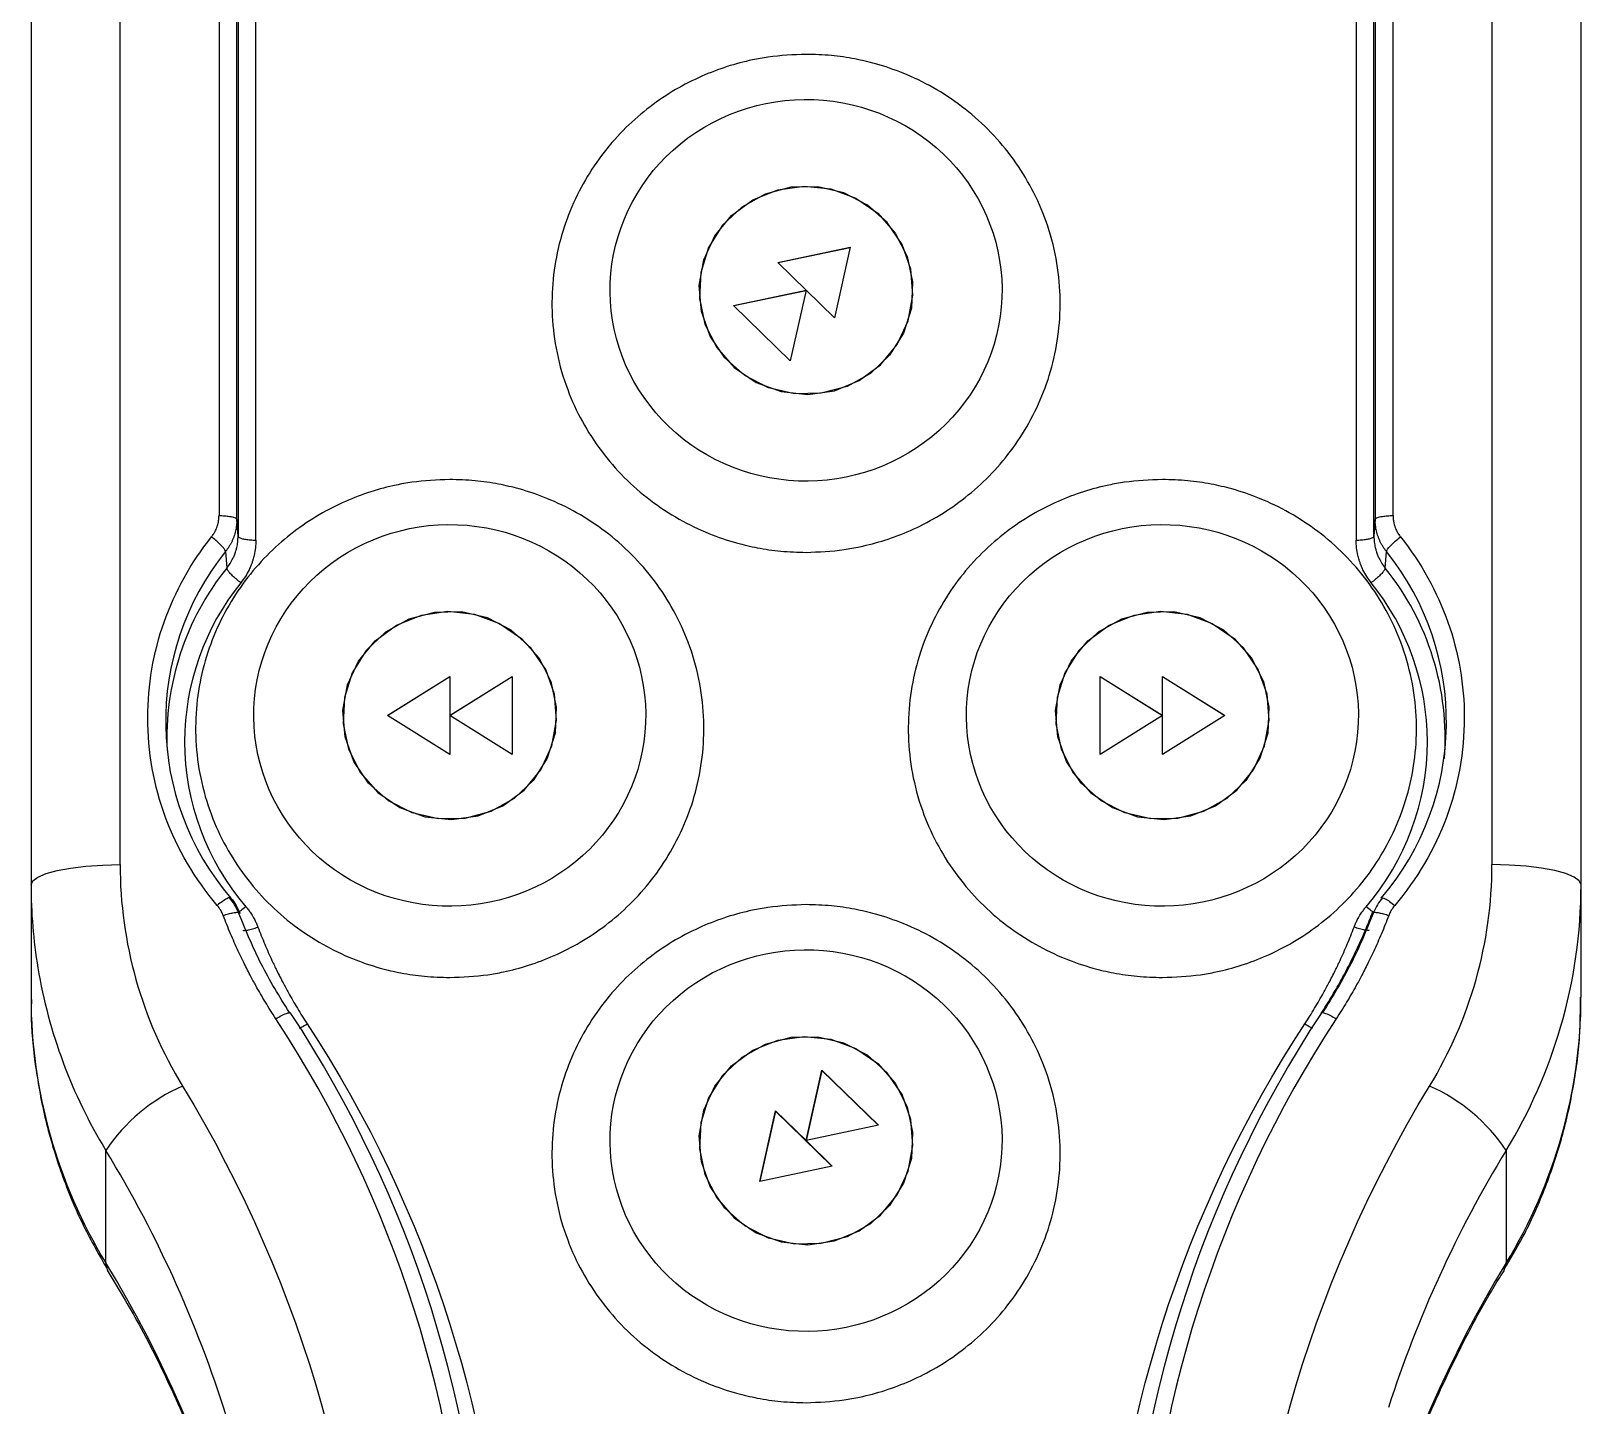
# Model space of a CAD drawing. Header units: centimetres. Extents: x 470464 to 524273, y 49611 to 59074.
# Drawn here: x 508673.97 to 508682.67, y 50211.92 to 50219.64 of the extents above; entities that cross this region are included whole.
import ezdxf

# ---------------------------------------------------------------- set-up
doc = ezdxf.new("R2010")
doc.units = ezdxf.units.CM
doc.header["$MEASUREMENT"] = 0
doc.layers.add('vinç', color=7, linetype='Continuous')

# ---------------------------------------------------------------- blocks, each defined once
blk = doc.blocks.new('dytjtyjtydhrshtjy')
at = {"color": 2, "linetype": 'Continuous', "lineweight": 25}
for p, q in [((427580.1363, 68415.2471), (427580.1363, 68406.8528)), ((427586.5118, 68406.8528), (427586.5118, 68415.247)), ((427580.2363, 68406.8307), (427580.2363, 68415.0866)), ((427586.4118, 68415.0866), (427586.4118, 68406.8307)), ((427580.0293, 68412.6738), (427580.0293, 68406.9681)), ((427580.1293, 68406.946), (427580.1293, 68412.6517)), ((427586.5188, 68412.6517), (427586.5188, 68406.946)), ((427586.6188, 68406.9681), (427586.6188, 68412.6738)), ((427579.4741, 68405.0082), (427579.4741, 68412.2156)), ((427587.1741, 68412.2156), (427587.1741, 68405.0082)), ((427578.9741, 68412.1032), (427578.9741, 68404.8957)), ((427587.6741, 68404.8957), (427587.6741, 68412.1032)), ((427587.6741, 68404.2636), (427587.6741, 68411.4711)), ((427583.1653, 68408.3883), (427583.5719, 68408.4744)), ((427583.5713, 68408.472), (427583.1672, 68408.3864)), ((427583.5719, 68408.4744), (427583.4835, 68408.0782)), ((427583.3244, 68408.2332), (427583.1653, 68408.3883)), ((427582.9178, 68408.1471), (427583.3244, 68408.2332)), ((427583.3244, 68408.231), (427582.9197, 68408.1453)), ((427583.3244, 68408.2332), (427583.236, 68407.8371)), ((427583.4835, 68408.0782), (427583.3244, 68408.2332)), ((427583.236, 68407.8371), (427582.9178, 68408.1471)), ((427580.1363, 68406.8528), (427580.1293, 68406.946)), ((427586.5188, 68406.946), (427586.5118, 68406.8528)), ((427580.0659, 68406.7664), (427580.0727, 68406.6729)), ((427586.5754, 68406.6729), (427586.5822, 68406.7664)), ((427580.9744, 68405.846), (427581.3244, 68406.0653)), ((427581.3244, 68406.063), (427580.9762, 68405.8449)), ((427581.3244, 68405.846), (427581.6744, 68406.0653)), ((427581.3244, 68406.0653), (427581.3244, 68405.846)), ((427581.6744, 68406.063), (427581.3262, 68405.8449)), ((427581.6744, 68406.0653), (427581.6744, 68405.6268)), ((427584.9744, 68406.0653), (427585.3244, 68405.846)), ((427584.9744, 68405.6268), (427584.9744, 68406.0653)), ((427585.3226, 68405.8449), (427584.9744, 68406.063)), ((427585.3244, 68406.0653), (427585.6744, 68405.846)), ((427585.3244, 68405.846), (427585.3244, 68406.0653)), ((427585.6726, 68405.8449), (427585.3244, 68406.063)), ((427581.3244, 68405.6268), (427580.9744, 68405.846)), ((427581.3244, 68405.846), (427581.3244, 68405.6268)), ((427581.6744, 68405.6268), (427581.3244, 68405.846)), ((427585.3244, 68405.846), (427584.9744, 68405.6268)), ((427585.3244, 68405.6268), (427585.3244, 68405.846)), ((427585.6744, 68405.846), (427585.3244, 68405.6268)), ((427578.9741, 68404.8957), (427578.9741, 68404.2636)), ((427587.6741, 68404.2636), (427587.6741, 68404.8957)), ((427583.3244, 68403.4588), (427583.4128, 68403.855)), ((427583.4128, 68403.8527), (427583.3249, 68403.4589)), ((427583.4128, 68403.855), (427583.731, 68403.5449)), ((427583.4128, 68403.855), (427583.4128, 68403.8527)), ((427583.7291, 68403.5445), (427583.4128, 68403.8527)), ((427583.0642, 68403.23), (427583.1526, 68403.6262)), ((427583.1526, 68403.6239), (427583.0648, 68403.2301)), ((427583.1526, 68403.6262), (427583.3244, 68403.4588)), ((427583.1526, 68403.6239), (427583.1526, 68403.6262)), ((427583.4689, 68403.3157), (427583.1526, 68403.6239)), ((427583.731, 68403.5449), (427583.3244, 68403.4588)), ((427579.3941, 68402.7719), (427579.3941, 68403.4041)), ((427583.3244, 68403.4588), (427583.4708, 68403.3161)), ((427587.2541, 68403.4041), (427587.2541, 68402.7719)), ((427583.4708, 68403.3161), (427583.0642, 68403.23)), ((427579.4041, 68402.733), (427579.3941, 68402.7719)), ((427587.244, 68402.733), (427587.2541, 68402.7719))]:
    blk.add_line(p, q, dxfattribs=at)
at = {"color": 2, "linetype": 'Continuous', "lineweight": 25, "flags": 128}
for points in [[(427583.3142, 68408.8178), (427583.4637, 68408.8019), (427583.6045, 68408.7503), (427583.7276, 68408.6661), (427583.8254, 68408.5548), (427583.8918, 68408.4233), (427583.9225, 68408.2799), (427583.9156, 68408.1335), (427583.8716, 68407.9933), (427583.7931, 68407.8683), (427583.6853, 68407.7662), (427583.5547, 68407.6934), (427583.4097, 68407.6546), (427583.2593, 68407.6521), (427583.113, 68407.6861), (427582.98, 68407.7545), (427582.8687, 68407.853), (427582.7859, 68407.9754), (427582.737, 68408.1139), (427582.725, 68408.26), (427582.7507, 68408.4044), (427582.8124, 68408.538), (427582.9063, 68408.6525), (427583.0264, 68408.7407), (427583.1653, 68408.7969), (427583.3142, 68408.8178)], [(427583.3346, 68407.6487), (427583.4835, 68407.6695), (427583.6223, 68407.7258), (427583.7425, 68407.8139), (427583.8364, 68407.9284), (427583.8981, 68408.0621), (427583.9238, 68408.2065), (427583.9118, 68408.3525), (427583.8629, 68408.4911), (427583.7801, 68408.6135), (427583.6688, 68408.712), (427583.5357, 68408.7804), (427583.3895, 68408.8144), (427583.2391, 68408.8119), (427583.0941, 68408.7731), (427582.9635, 68408.7003), (427582.8556, 68408.5982), (427582.7772, 68408.4731), (427582.7332, 68408.333), (427582.7263, 68408.1866), (427582.757, 68408.0431), (427582.8233, 68407.9116), (427582.9212, 68407.8003), (427583.0443, 68407.7162), (427583.1851, 68407.6646), (427583.3346, 68407.6487)], [(427581.3142, 68406.4306), (427581.4637, 68406.4147), (427581.6045, 68406.3631), (427581.7276, 68406.2789), (427581.8254, 68406.1676), (427581.8918, 68406.0361), (427581.9225, 68405.8927), (427581.9156, 68405.7463), (427581.8716, 68405.6061), (427581.7931, 68405.4811), (427581.6853, 68405.379), (427581.5547, 68405.3062), (427581.4097, 68405.2673), (427581.2593, 68405.2649), (427581.113, 68405.2989), (427580.98, 68405.3673), (427580.8687, 68405.4658), (427580.7859, 68405.5881), (427580.737, 68405.7267), (427580.725, 68405.8728), (427580.7507, 68406.0172), (427580.8124, 68406.1508), (427580.9063, 68406.2653), (427581.0264, 68406.3535), (427581.1653, 68406.4097), (427581.3142, 68406.4306)], [(427581.3346, 68405.2615), (427581.4835, 68405.2823), (427581.6223, 68405.3386), (427581.7425, 68405.4267), (427581.8364, 68405.5412), (427581.8981, 68405.6748), (427581.9238, 68405.8192), (427581.9118, 68405.9653), (427581.8629, 68406.1039), (427581.7801, 68406.2263), (427581.6688, 68406.3248), (427581.5357, 68406.3932), (427581.3895, 68406.4272), (427581.2391, 68406.4247), (427581.0941, 68406.3859), (427580.9635, 68406.3131), (427580.8556, 68406.211), (427580.7772, 68406.0859), (427580.7332, 68405.9458), (427580.7263, 68405.7994), (427580.757, 68405.6559), (427580.8233, 68405.5244), (427580.9212, 68405.4131), (427581.0443, 68405.329), (427581.1851, 68405.2774), (427581.3346, 68405.2615)], [(427585.3142, 68406.4306), (427585.4637, 68406.4147), (427585.6045, 68406.3631), (427585.7276, 68406.2789), (427585.8254, 68406.1676), (427585.8918, 68406.0361), (427585.9225, 68405.8927), (427585.9156, 68405.7463), (427585.8716, 68405.6061), (427585.7931, 68405.4811), (427585.6853, 68405.379), (427585.5547, 68405.3062), (427585.4097, 68405.2673), (427585.2593, 68405.2649), (427585.113, 68405.2989), (427584.98, 68405.3673), (427584.8687, 68405.4658), (427584.7859, 68405.5881), (427584.737, 68405.7267), (427584.725, 68405.8728), (427584.7507, 68406.0172), (427584.8124, 68406.1508), (427584.9063, 68406.2653), (427585.0264, 68406.3535), (427585.1653, 68406.4097), (427585.3142, 68406.4306)], [(427585.3346, 68405.2615), (427585.4835, 68405.2823), (427585.6223, 68405.3386), (427585.7425, 68405.4267), (427585.8364, 68405.5412), (427585.8981, 68405.6748), (427585.9238, 68405.8192), (427585.9118, 68405.9653), (427585.8629, 68406.1039), (427585.7801, 68406.2263), (427585.6688, 68406.3248), (427585.5357, 68406.3932), (427585.3895, 68406.4272), (427585.2391, 68406.4247), (427585.0941, 68406.3859), (427584.9635, 68406.3131), (427584.8556, 68406.211), (427584.7772, 68406.0859), (427584.7332, 68405.9458), (427584.7263, 68405.7994), (427584.757, 68405.6559), (427584.8233, 68405.5244), (427584.9212, 68405.4131), (427585.0443, 68405.329), (427585.1851, 68405.2774), (427585.3346, 68405.2615)], [(427578.9741, 68404.8957), (427578.9837, 68404.9176), (427579.0121, 68404.9387), (427579.0583, 68404.9582), (427579.1205, 68404.9752), (427579.1963, 68404.9892), (427579.2827, 68404.9996), (427579.3765, 68405.006), (427579.4741, 68405.0082)], [(427587.6741, 68404.8957), (427587.6644, 68404.9176), (427587.636, 68404.9387), (427587.5898, 68404.9582), (427587.5276, 68404.9752), (427587.4518, 68404.9892), (427587.3654, 68404.9996), (427587.2716, 68405.006), (427587.1741, 68405.0082)], [(427583.3142, 68404.0434), (427583.4637, 68404.0275), (427583.6045, 68403.9758), (427583.7276, 68403.8917), (427583.8254, 68403.7804), (427583.8918, 68403.6489), (427583.9225, 68403.5054), (427583.9156, 68403.3591), (427583.8716, 68403.2189), (427583.7931, 68403.0939), (427583.6853, 68402.9918), (427583.5547, 68402.919), (427583.4097, 68402.8801), (427583.2593, 68402.8776), (427583.113, 68402.9117), (427582.98, 68402.9801), (427582.8687, 68403.0786), (427582.7859, 68403.2009), (427582.737, 68403.3395), (427582.725, 68403.4856), (427582.7507, 68403.63), (427582.8124, 68403.7636), (427582.9063, 68403.8781), (427583.0264, 68403.9663), (427583.1653, 68404.0225), (427583.3142, 68404.0434)], [(427583.3346, 68402.8743), (427583.4835, 68402.8951), (427583.6223, 68402.9514), (427583.7425, 68403.0395), (427583.8364, 68403.154), (427583.8981, 68403.2876), (427583.9238, 68403.432), (427583.9118, 68403.5781), (427583.8629, 68403.7167), (427583.7801, 68403.8391), (427583.6688, 68403.9376), (427583.5357, 68404.006), (427583.3895, 68404.04), (427583.2391, 68404.0375), (427583.0941, 68403.9986), (427582.9635, 68403.9259), (427582.8556, 68403.8238), (427582.7772, 68403.6987), (427582.7332, 68403.5586), (427582.7263, 68403.4122), (427582.757, 68403.2687), (427582.8233, 68403.1372), (427582.9212, 68403.0259), (427583.0443, 68402.9418), (427583.1851, 68402.8902), (427583.3346, 68402.8743)]]:
    blk.add_lwpolyline(points, dxfattribs=at)
at = {"color": 2, "linetype": 'Continuous', "lineweight": 25}
for centre, radius, start, end in [((427581.2542, 68405.8113), 1.5245, 141.20924, 220.58605), ((427585.3939, 68405.8113), 1.5245, 319.41543, 38.78928), ((427581.2576, 68405.7189), 1.5212, 141.15898, 182.63603), ((427585.392, 68405.7195), 1.5196, 355.62949, 38.85931), ((427581.8243, 68404.8958), 2.8502, 180.00171, 189.44027), ((427584.8202, 68404.8961), 2.8539, 343.72561, 359.99204), ((427581.8489, 68404.9013), 2.8754, 189.46831, 211.3796), ((427581.8409, 68404.2658), 2.8668, 180.0451, 211.40596), ((427584.8072, 68404.2658), 2.8668, 328.59404, 359.9549), ((427574.8298, 68400.4934), 6.7032, 1.90797, 33.29438), ((427591.8183, 68400.4934), 6.7032, 146.70562, 178.09203), ((427584.7913, 68404.905), 2.8841, 328.63957, 343.71691), ((427580.2333, 68402.8412), 1.0105, 113.88949, 146.15276), ((427586.4148, 68402.8412), 1.0105, 33.84724, 66.1105), ((427573.6467, 68399.9014), 6.7306, 16.81586, 31.35979), ((427593.0033, 68399.9004), 6.7327, 148.64142, 162.178), ((427573.6848, 68399.2862), 6.6893, 0.0451, 31.40596), ((427592.9633, 68399.2862), 6.6893, 148.59404, 179.9549)]:
    blk.add_arc(centre, radius, start, end, dxfattribs=at)
for points, knots in [([(427583.3244, 68409.558), (427583.2528, 68409.5551), (427583.1518, 68409.551), (427583.0043, 68409.5238), (427582.8789, 68409.4908), (427582.7339, 68409.4357), (427582.588, 68409.3611), (427582.4448, 68409.2651), (427582.3095, 68409.1478), (427582.1869, 68409.0102), (427582.081, 68408.8536), (427581.9956, 68408.6803), (427581.9341, 68408.4929), (427581.8996, 68408.2944), (427581.8946, 68408.0886), (427581.9214, 68407.8795), (427581.9793, 68407.6795), (427582.0645, 68407.4945), (427582.1716, 68407.3286), (427582.3005, 68407.1799), (427582.4476, 68407.0514), (427582.6077, 68406.9461), (427582.771, 68406.8673), (427582.9194, 68406.8167), (427583.0548, 68406.7851), (427583.1852, 68406.7656), (427583.277, 68406.763), (427583.3244, 68406.7616)], [0, 0, 0, 0, 0.047979, 0.067786, 0.100659, 0.134979, 0.171967, 0.210777, 0.251084, 0.292644, 0.335301, 0.378962, 0.423585, 0.469171, 0.515759, 0.563433, 0.612329, 0.656989, 0.701542, 0.745901, 0.789902, 0.833186, 0.87478, 0.911672, 0.938376, 0.968171, 1, 1, 1, 1]), ([(427583.3244, 68406.7616), (427583.3959, 68406.7645), (427583.497, 68406.7686), (427583.6445, 68406.7958), (427583.7699, 68406.8288), (427583.9149, 68406.8839), (427584.0607, 68406.9585), (427584.204, 68407.0546), (427584.3392, 68407.1718), (427584.4619, 68407.3095), (427584.5678, 68407.466), (427584.6532, 68407.6393), (427584.7146, 68407.8268), (427584.7492, 68408.0252), (427584.7542, 68408.231), (427584.7274, 68408.4401), (427584.6695, 68408.6401), (427584.5842, 68408.8252), (427584.4771, 68408.991), (427584.3483, 68409.1397), (427584.2011, 68409.2682), (427584.041, 68409.3735), (427583.8778, 68409.4523), (427583.7294, 68409.5029), (427583.594, 68409.5345), (427583.4636, 68409.5541), (427583.3718, 68409.5567), (427583.3244, 68409.558)], [0, 0, 0, 0, 0.047979, 0.067786, 0.100659, 0.134979, 0.171967, 0.210777, 0.251084, 0.292644, 0.335301, 0.378962, 0.423585, 0.469171, 0.515759, 0.563433, 0.612329, 0.656989, 0.701542, 0.745901, 0.789902, 0.833186, 0.87478, 0.911672, 0.938376, 0.968171, 1, 1, 1, 1]), ([(427582.6188, 68409.0555), (427582.8427, 68409.2378), (427583.1317, 68409.3261), (427583.7128, 68409.2755), (427583.9812, 68409.1388), (427584.3554, 68408.7026), (427584.446, 68408.421), (427584.3941, 68407.8548), (427584.2538, 68407.5933), (427584.0299, 68407.4109)], [0, 0, 0, 0, 0.25, 0.25, 0.5, 0.5, 0.75, 0.75, 1, 1, 1, 1]), ([(427582.4805, 68407.5458), (427582.2933, 68407.7638), (427582.2028, 68408.0454), (427582.2547, 68408.6117), (427582.395, 68408.8732), (427582.6188, 68409.0555)], [0, 0, 0, 0, 0.5, 0.5, 1, 1, 1, 1]), ([(427584.0299, 68407.4109), (427583.8061, 68407.2286), (427583.5171, 68407.1404), (427582.936, 68407.191), (427582.6676, 68407.3277), (427582.4805, 68407.5458)], [0, 0, 0, 0, 0.5, 0.5, 1, 1, 1, 1]), ([(427581.3244, 68407.1708), (427581.2528, 68407.1679), (427581.1518, 68407.1638), (427581.0043, 68407.1366), (427580.8789, 68407.1036), (427580.7339, 68407.0485), (427580.588, 68406.9739), (427580.4448, 68406.8779), (427580.3095, 68406.7606), (427580.1869, 68406.623), (427580.081, 68406.4664), (427579.9956, 68406.2931), (427579.9341, 68406.1057), (427579.8996, 68405.9072), (427579.8946, 68405.7014), (427579.9214, 68405.4923), (427579.9793, 68405.2923), (427580.0645, 68405.1073), (427580.1716, 68404.9414), (427580.3005, 68404.7927), (427580.4476, 68404.6642), (427580.6077, 68404.5589), (427580.771, 68404.4801), (427580.9194, 68404.4295), (427581.0548, 68404.3979), (427581.1852, 68404.3784), (427581.277, 68404.3758), (427581.3244, 68404.3744)], [0, 0, 0, 0, 0.047979, 0.067786, 0.100659, 0.134979, 0.171967, 0.210777, 0.251084, 0.292644, 0.335301, 0.378962, 0.423585, 0.469171, 0.515759, 0.563433, 0.612329, 0.656989, 0.701542, 0.745901, 0.789902, 0.833186, 0.87478, 0.911672, 0.938376, 0.968171, 1, 1, 1, 1]), ([(427581.3244, 68404.3744), (427581.3959, 68404.3773), (427581.497, 68404.3814), (427581.6445, 68404.4086), (427581.7699, 68404.4416), (427581.9149, 68404.4967), (427582.0607, 68404.5713), (427582.204, 68404.6674), (427582.3392, 68404.7846), (427582.4619, 68404.9223), (427582.5678, 68405.0788), (427582.6532, 68405.2521), (427582.7146, 68405.4396), (427582.7492, 68405.638), (427582.7542, 68405.8438), (427582.7274, 68406.0529), (427582.6695, 68406.2529), (427582.5842, 68406.438), (427582.4771, 68406.6038), (427582.3483, 68406.7525), (427582.2011, 68406.881), (427582.041, 68406.9863), (427581.8778, 68407.0651), (427581.7294, 68407.1157), (427581.594, 68407.1473), (427581.4636, 68407.1669), (427581.3718, 68407.1694), (427581.3244, 68407.1708)], [0, 0, 0, 0, 0.047979, 0.067786, 0.100659, 0.134979, 0.171967, 0.210777, 0.251084, 0.292644, 0.335301, 0.378962, 0.423585, 0.469171, 0.515759, 0.563433, 0.612329, 0.656989, 0.701542, 0.745901, 0.789902, 0.833186, 0.87478, 0.911672, 0.938376, 0.968171, 1, 1, 1, 1]), ([(427585.3244, 68407.1708), (427585.2528, 68407.1679), (427585.1518, 68407.1638), (427585.0043, 68407.1366), (427584.8789, 68407.1036), (427584.7339, 68407.0485), (427584.588, 68406.9739), (427584.4448, 68406.8779), (427584.3095, 68406.7606), (427584.1869, 68406.623), (427584.081, 68406.4664), (427583.9956, 68406.2931), (427583.9341, 68406.1057), (427583.8996, 68405.9072), (427583.8946, 68405.7014), (427583.9214, 68405.4923), (427583.9793, 68405.2923), (427584.0645, 68405.1073), (427584.1716, 68404.9414), (427584.3005, 68404.7927), (427584.4476, 68404.6642), (427584.6077, 68404.5589), (427584.771, 68404.4801), (427584.9194, 68404.4295), (427585.0548, 68404.3979), (427585.1852, 68404.3784), (427585.277, 68404.3758), (427585.3244, 68404.3744)], [0, 0, 0, 0, 0.047979, 0.067786, 0.100659, 0.134979, 0.171967, 0.210777, 0.251084, 0.292644, 0.335301, 0.378962, 0.423585, 0.469171, 0.515759, 0.563433, 0.612329, 0.656989, 0.701542, 0.745901, 0.789902, 0.833186, 0.87478, 0.911672, 0.938376, 0.968171, 1, 1, 1, 1]), ([(427585.3244, 68404.3744), (427585.3959, 68404.3773), (427585.497, 68404.3814), (427585.6445, 68404.4086), (427585.7699, 68404.4416), (427585.9149, 68404.4967), (427586.0607, 68404.5713), (427586.204, 68404.6674), (427586.3392, 68404.7846), (427586.4619, 68404.9223), (427586.5678, 68405.0788), (427586.6532, 68405.2521), (427586.7146, 68405.4396), (427586.7492, 68405.638), (427586.7542, 68405.8438), (427586.7274, 68406.0529), (427586.6695, 68406.2529), (427586.5842, 68406.438), (427586.4771, 68406.6038), (427586.3483, 68406.7525), (427586.2011, 68406.881), (427586.041, 68406.9863), (427585.8778, 68407.0651), (427585.7294, 68407.1157), (427585.594, 68407.1473), (427585.4636, 68407.1669), (427585.3718, 68407.1694), (427585.3244, 68407.1708)], [0, 0, 0, 0, 0.047979, 0.067786, 0.100659, 0.134979, 0.171967, 0.210777, 0.251084, 0.292644, 0.335301, 0.378962, 0.423585, 0.469171, 0.515759, 0.563433, 0.612329, 0.656989, 0.701542, 0.745901, 0.789902, 0.833186, 0.87478, 0.911672, 0.938376, 0.968171, 1, 1, 1, 1]), ([(427579.9871, 68406.8483), (427579.9916, 68406.854), (427579.9959, 68406.86), (427580.0036, 68406.8723), (427580.007, 68406.8785), (427580.0121, 68406.8889), (427580.0139, 68406.8929), (427580.0165, 68406.8996), (427580.0175, 68406.9022), (427580.0193, 68406.9074), (427580.0202, 68406.91), (427580.0223, 68406.9168), (427580.0234, 68406.9211), (427580.026, 68406.9323), (427580.0272, 68406.9393), (427580.0289, 68406.9536), (427580.0293, 68406.9608), (427580.0293, 68406.9681)], [0, 0, 0, 0, 0.222938, 0.222938, 0.43912, 0.43912, 0.574234, 0.574234, 0.65868, 0.65868, 0.743126, 0.743126, 0.87824, 0.87824, 1.094422, 1.094422, 1.31736, 1.31736, 1.31736, 1.31736]), ([(427580.0293, 68406.9681), (427580.0396, 68406.9681), (427580.05, 68406.9677), (427580.0697, 68406.9663), (427580.0791, 68406.9652), (427580.0917, 68406.9632), (427580.0957, 68406.9624), (427580.0994, 68406.9616)], [0, 0, 0, 0, 0.2, 0.2, 0.4, 0.4, 0.5, 0.5, 0.5, 0.5]), ([(427580.1293, 68406.946), (427580.1292, 68406.9406), (427580.129, 68406.9299), (427580.1276, 68406.9138), (427580.1253, 68406.8978), (427580.1221, 68406.882), (427580.1181, 68406.8664), (427580.1131, 68406.851), (427580.1073, 68406.8359), (427580.1007, 68406.8211), (427580.0932, 68406.8067), (427580.0849, 68406.7928), (427580.0759, 68406.7792), (427580.0693, 68406.7706), (427580.0659, 68406.7664)], [0, 0, 0, 0, 0.083333, 0.166667, 0.250001, 0.333335, 0.416668, 0.5, 0.583333, 0.666666, 0.75, 0.833334, 0.916667, 1, 1, 1, 1]), ([(427580.6188, 68406.6683), (427580.8427, 68406.8506), (427581.1317, 68406.9389), (427581.7128, 68406.8883), (427581.9812, 68406.7516), (427582.3554, 68406.3154), (427582.446, 68406.0338), (427582.3941, 68405.4676), (427582.2538, 68405.2061), (427582.0299, 68405.0237)], [0, 0, 0, 0, 0.25, 0.25, 0.5, 0.5, 0.75, 0.75, 1, 1, 1, 1]), ([(427584.6188, 68406.6683), (427584.8427, 68406.8506), (427585.1317, 68406.9389), (427585.7128, 68406.8883), (427585.9812, 68406.7516), (427586.3554, 68406.3154), (427586.446, 68406.0338), (427586.3941, 68405.4676), (427586.2538, 68405.2061), (427586.0299, 68405.0237)], [0, 0, 0, 0, 0.25, 0.25, 0.5, 0.5, 0.75, 0.75, 1, 1, 1, 1]), ([(427586.5822, 68406.7664), (427586.5789, 68406.7706), (427586.5722, 68406.7792), (427586.5632, 68406.7928), (427586.5549, 68406.8067), (427586.5474, 68406.8211), (427586.5408, 68406.8359), (427586.535, 68406.851), (427586.53, 68406.8664), (427586.526, 68406.882), (427586.5228, 68406.8978), (427586.5205, 68406.9138), (427586.5191, 68406.9299), (427586.5189, 68406.9406), (427586.5188, 68406.946)], [0, 0, 0, 0, 0.083333, 0.166666, 0.25, 0.333334, 0.416667, 0.5, 0.583332, 0.666665, 0.749999, 0.833333, 0.916667, 1, 1, 1, 1]), ([(427586.5487, 68406.9616), (427586.5524, 68406.9624), (427586.5564, 68406.9632), (427586.569, 68406.9652), (427586.5784, 68406.9663), (427586.5981, 68406.9677), (427586.6085, 68406.9681), (427586.6188, 68406.9681)], [0, 0, 0, 0, 0.1, 0.1, 0.3, 0.3, 0.5, 0.5, 0.5, 0.5]), ([(427586.6188, 68406.9681), (427586.6188, 68406.9608), (427586.6192, 68406.9536), (427586.6209, 68406.9393), (427586.6221, 68406.9323), (427586.6247, 68406.9211), (427586.6258, 68406.9168), (427586.6279, 68406.91), (427586.6288, 68406.9074), (427586.6306, 68406.9022), (427586.6316, 68406.8996), (427586.6342, 68406.8929), (427586.636, 68406.8889), (427586.6411, 68406.8785), (427586.6445, 68406.8723), (427586.6522, 68406.86), (427586.6565, 68406.854), (427586.661, 68406.8483)], [0, 0, 0, 0, 0.222938, 0.222938, 0.43912, 0.43912, 0.574234, 0.574234, 0.65868, 0.65868, 0.743126, 0.743126, 0.87824, 0.87824, 1.094422, 1.094422, 1.31736, 1.31736, 1.31736, 1.31736]), ([(427580.0659, 68406.7664), (427580.0658, 68406.7688), (427580.0644, 68406.7722), (427580.0591, 68406.7806), (427580.0553, 68406.7856), (427580.0455, 68406.7967), (427580.0396, 68406.8029), (427580.0263, 68406.8157), (427580.019, 68406.8223), (427580.0034, 68406.8356), (427579.9952, 68406.8421), (427579.9871, 68406.8483)], [0, 0, 0, 0, 0.2, 0.2, 0.4, 0.4, 0.6, 0.6, 0.8, 0.8, 1, 1, 1, 1]), ([(427580.0727, 68406.6729), (427580.0796, 68406.6815), (427580.086, 68406.6905), (427580.0976, 68406.7089), (427580.1028, 68406.7182), (427580.1104, 68406.7338), (427580.1131, 68406.7399), (427580.1171, 68406.7499), (427580.1186, 68406.7538), (427580.1213, 68406.7616), (427580.1226, 68406.7655), (427580.1258, 68406.7758), (427580.1275, 68406.7822), (427580.1314, 68406.7991), (427580.1332, 68406.8096), (427580.1357, 68406.831), (427580.1363, 68406.842), (427580.1363, 68406.8528)], [-2.639772, -2.639772, -2.639772, -2.639772, -2.193041, -2.193041, -1.759848, -1.759848, -1.489102, -1.489102, -1.319886, -1.319886, -1.15067, -1.15067, -0.879924, -0.879924, -0.446731, -0.446731, 0, 0, 0, 0]), ([(427580.1363, 68406.8528), (427580.1365, 68406.8505), (427580.1383, 68406.8482), (427580.145, 68406.8438), (427580.1498, 68406.8417), (427580.1591, 68406.8389), (427580.1625, 68406.838), (427580.1662, 68406.8372)], [0, 0, 0, 0, 0.2, 0.2, 0.4, 0.4, 0.5, 0.5, 0.5, 0.5]), ([(427580.2363, 68406.8307), (427580.2363, 68406.8162), (427580.2355, 68406.8016), (427580.2322, 68406.7731), (427580.2297, 68406.7591), (427580.2246, 68406.7366), (427580.2223, 68406.7281), (427580.2181, 68406.7143), (427580.2163, 68406.7091), (427580.2127, 68406.6987), (427580.2107, 68406.6935), (427580.2053, 68406.6802), (427580.2017, 68406.6721), (427580.1917, 68406.6513), (427580.1847, 68406.6388), (427580.1693, 68406.6143), (427580.1607, 68406.6023), (427580.1515, 68406.5909)], [-2.639772, -2.639772, -2.639772, -2.639772, -2.193041, -2.193041, -1.759848, -1.759848, -1.489102, -1.489102, -1.319886, -1.319886, -1.15067, -1.15067, -0.879924, -0.879924, -0.446731, -0.446731, 0, 0, 0, 0]), ([(427580.1662, 68406.8372), (427580.1699, 68406.8364), (427580.1739, 68406.8356), (427580.1865, 68406.8336), (427580.1959, 68406.8325), (427580.2156, 68406.8311), (427580.2259, 68406.8307), (427580.2363, 68406.8307)], [0.5, 0.5, 0.5, 0.5, 0.6, 0.6, 0.8, 0.8, 1, 1, 1, 1]), ([(427586.4118, 68406.8307), (427586.4222, 68406.8307), (427586.4325, 68406.8311), (427586.4523, 68406.8325), (427586.4616, 68406.8336), (427586.4742, 68406.8356), (427586.4782, 68406.8364), (427586.4819, 68406.8372)], [0.5, 0.5, 0.5, 0.5, 0.7, 0.7, 0.9, 0.9, 1, 1, 1, 1]), ([(427586.4966, 68406.5909), (427586.4874, 68406.6023), (427586.4788, 68406.6143), (427586.4634, 68406.6388), (427586.4565, 68406.6513), (427586.4464, 68406.6721), (427586.4428, 68406.6802), (427586.4374, 68406.6935), (427586.4354, 68406.6987), (427586.4318, 68406.7091), (427586.43, 68406.7143), (427586.4258, 68406.7281), (427586.4236, 68406.7366), (427586.4184, 68406.7591), (427586.416, 68406.7731), (427586.4127, 68406.8016), (427586.4118, 68406.8162), (427586.4118, 68406.8307)], [-2.639772, -2.639772, -2.639772, -2.639772, -2.193041, -2.193041, -1.759848, -1.759848, -1.489102, -1.489102, -1.319886, -1.319886, -1.15067, -1.15067, -0.879924, -0.879924, -0.446731, -0.446731, 0, 0, 0, 0]), ([(427586.4819, 68406.8372), (427586.4856, 68406.838), (427586.489, 68406.8389), (427586.4983, 68406.8417), (427586.5031, 68406.8438), (427586.5098, 68406.8482), (427586.5116, 68406.8505), (427586.5118, 68406.8528)], [0, 0, 0, 0, 0.1, 0.1, 0.3, 0.3, 0.5, 0.5, 0.5, 0.5]), ([(427586.5118, 68406.8528), (427586.5118, 68406.842), (427586.5124, 68406.831), (427586.5149, 68406.8096), (427586.5167, 68406.7991), (427586.5206, 68406.7822), (427586.5223, 68406.7758), (427586.5255, 68406.7655), (427586.5268, 68406.7616), (427586.5295, 68406.7538), (427586.531, 68406.7499), (427586.535, 68406.7399), (427586.5377, 68406.7338), (427586.5453, 68406.7182), (427586.5505, 68406.7089), (427586.5621, 68406.6905), (427586.5685, 68406.6815), (427586.5754, 68406.6729)], [-2.639772, -2.639772, -2.639772, -2.639772, -2.193041, -2.193041, -1.759848, -1.759848, -1.489102, -1.489102, -1.319886, -1.319886, -1.15067, -1.15067, -0.879924, -0.879924, -0.446731, -0.446731, 0, 0, 0, 0]), ([(427586.5822, 68406.7664), (427586.5825, 68406.7725), (427586.591, 68406.7846), (427586.6205, 68406.8152), (427586.6404, 68406.8326), (427586.661, 68406.8483)], [0, 0, 0, 0, 0.5, 0.5, 1, 1, 1, 1]), ([(427580.1515, 68406.5909), (427580.1434, 68406.5971), (427580.1352, 68406.6036), (427580.1197, 68406.6169), (427580.1123, 68406.6236), (427580.099, 68406.6364), (427580.0931, 68406.6425), (427580.0834, 68406.6537), (427580.0796, 68406.6587), (427580.0743, 68406.6671), (427580.0729, 68406.6705), (427580.0727, 68406.6729)], [0, 0, 0, 0, 0.2, 0.2, 0.4, 0.4, 0.6, 0.6, 0.8, 0.8, 1, 1, 1, 1]), ([(427580.4805, 68405.1586), (427580.2933, 68405.3766), (427580.2028, 68405.6582), (427580.2547, 68406.2245), (427580.395, 68406.486), (427580.6188, 68406.6683)], [0, 0, 0, 0, 0.5, 0.5, 1, 1, 1, 1]), ([(427584.4805, 68405.1586), (427584.2933, 68405.3766), (427584.2028, 68405.6582), (427584.2547, 68406.2245), (427584.395, 68406.486), (427584.6188, 68406.6683)], [0, 0, 0, 0, 0.5, 0.5, 1, 1, 1, 1]), ([(427586.5754, 68406.6729), (427586.5752, 68406.6705), (427586.5738, 68406.6671), (427586.5685, 68406.6587), (427586.5647, 68406.6537), (427586.555, 68406.6425), (427586.5491, 68406.6364), (427586.5358, 68406.6236), (427586.5284, 68406.6169), (427586.5129, 68406.6036), (427586.5047, 68406.5971), (427586.4966, 68406.5909)], [0, 0, 0, 0, 0.2, 0.2, 0.4, 0.4, 0.6, 0.6, 0.8, 0.8, 1, 1, 1, 1]), ([(427582.0299, 68405.0237), (427581.8061, 68404.8414), (427581.5171, 68404.7532), (427580.936, 68404.8038), (427580.6676, 68404.9405), (427580.4805, 68405.1586)], [0, 0, 0, 0, 0.5, 0.5, 1, 1, 1, 1]), ([(427586.0299, 68405.0237), (427585.8061, 68404.8414), (427585.5171, 68404.7532), (427584.936, 68404.8038), (427584.6676, 68404.9405), (427584.4805, 68405.1586)], [0, 0, 0, 0, 0.5, 0.5, 1, 1, 1, 1]), ([(427580.0964, 68404.8195), (427580.0961, 68404.8251), (427580.0878, 68404.8241), (427580.059, 68404.8091), (427580.0397, 68404.7957), (427580.0195, 68404.7794)], [0, 0, 0, 0, 0.5, 0.5, 1, 1, 1, 1]), ([(427580.1383, 68404.74), (427580.1318, 68404.7548), (427580.1187, 68404.7844), (427580.0985, 68404.8099), (427580.0884, 68404.8226)], [0, 0, 0, 0, 0.500554, 1, 1, 1, 1]), ([(427586.5597, 68404.8226), (427586.5496, 68404.8099), (427586.5294, 68404.7844), (427586.5163, 68404.7548), (427586.5098, 68404.74)], [0, 0, 0, 0, 0.499446, 1, 1, 1, 1]), ([(427586.5517, 68404.8195), (427586.5522, 68404.8221), (427586.5528, 68404.825), (427586.5595, 68404.8224), (427586.5603, 68404.822)], [0, 0, 0, 0, 0.873357, 1, 1, 1, 1]), ([(427586.5603, 68404.822), (427586.5646, 68404.8207), (427586.5739, 68404.8179), (427586.5989, 68404.8024), (427586.6187, 68404.7871), (427586.6286, 68404.7794)], [0, 0, 0, 0, 0.299473, 0.649736, 1, 1, 1, 1]), ([(427580.0532, 68404.7225), (427580.0518, 68404.726), (427580.0504, 68404.7294), (427580.0474, 68404.7361), (427580.0458, 68404.7394), (427580.0431, 68404.7447), (427580.042, 68404.7467), (427580.0402, 68404.7499), (427580.0395, 68404.7511), (427580.0381, 68404.7536), (427580.0373, 68404.7548), (427580.0354, 68404.7579), (427580.0342, 68404.7598), (427580.0309, 68404.7647), (427580.0287, 68404.7677), (427580.0243, 68404.7736), (427580.0219, 68404.7766), (427580.0195, 68404.7794)], [0, 0, 0, 0, 0.114589, 0.114589, 0.2257057, 0.2257057, 0.2951535, 0.2951535, 0.3385585, 0.3385585, 0.3819634, 0.3819634, 0.4514113, 0.4514113, 0.5625279, 0.5625279, 0.677117, 0.677117, 0.677117, 0.677117]), ([(427580.0532, 68404.7225), (427580.0629, 68404.726), (427580.0726, 68404.7291), (427580.0911, 68404.7343), (427580.0998, 68404.7364), (427580.1156, 68404.7394), (427580.1227, 68404.7402), (427580.1342, 68404.7407), (427580.1388, 68404.7402), (427580.1451, 68404.7381), (427580.1468, 68404.7364), (427580.147, 68404.7341)], [0, 0, 0, 0, 0.2, 0.2, 0.4, 0.4, 0.6, 0.6, 0.8, 0.8, 1, 1, 1, 1]), ([(427580.3484, 68404.1427), (427580.3283, 68404.1735), (427580.3087, 68404.2047), (427580.2712, 68404.2668), (427580.2533, 68404.2977), (427580.2251, 68404.3484), (427580.2145, 68404.368), (427580.1976, 68404.4001), (427580.1911, 68404.4124), (427580.1785, 68404.4373), (427580.1723, 68404.4498), (427580.1563, 68404.4823), (427580.1466, 68404.5024), (427580.1222, 68404.5549), (427580.1078, 68404.5875), (427580.0797, 68404.6542), (427580.0661, 68404.6882), (427580.0532, 68404.7225)], [0, 0, 0, 0, 1.124063, 1.124063, 2.214064, 2.214064, 2.895315, 2.895315, 3.321097, 3.321097, 3.746878, 3.746878, 4.428129, 4.428129, 5.51813, 5.51813, 6.642193, 6.642193, 6.642193, 6.642193]), ([(427580.1801, 68404.7717), (427580.17, 68404.7637), (427580.1543, 68404.7513), (427580.1419, 68404.744), (427580.1376, 68404.7415)], [0, 0, 0, 0, 0.648654, 1, 1, 1, 1]), ([(427580.4243, 68404.1772), (427580.3688, 68404.2673), (427580.258, 68404.4474), (427580.1782, 68404.6425), (427580.1383, 68404.74)], [0, 0, 0, 0, 0.500034, 1, 1, 1, 1]), ([(427580.1801, 68404.7717), (427580.185, 68404.7659), (427580.1898, 68404.76), (427580.1988, 68404.7481), (427580.2031, 68404.7422), (427580.2097, 68404.7323), (427580.2122, 68404.7285), (427580.2161, 68404.7222), (427580.2176, 68404.7197), (427580.2205, 68404.7148), (427580.2219, 68404.7123), (427580.2256, 68404.7059), (427580.2277, 68404.7018), (427580.2332, 68404.6913), (427580.2363, 68404.6847), (427580.2424, 68404.6712), (427580.2453, 68404.6642), (427580.2479, 68404.6572)], [-1.361239, -1.361239, -1.361239, -1.361239, -1.130875, -1.130875, -0.907493, -0.907493, -0.767878, -0.767878, -0.680619, -0.680619, -0.59336, -0.59336, -0.453746, -0.453746, -0.230363, -0.230363, 0, 0, 0, 0]), ([(427583.3244, 68404.7836), (427583.2528, 68404.7807), (427583.1518, 68404.7766), (427583.0043, 68404.7494), (427582.8789, 68404.7164), (427582.7339, 68404.6613), (427582.588, 68404.5867), (427582.4448, 68404.4906), (427582.3095, 68404.3734), (427582.1869, 68404.2358), (427582.081, 68404.0792), (427581.9956, 68403.9059), (427581.9341, 68403.7185), (427581.8996, 68403.52), (427581.8946, 68403.3142), (427581.9214, 68403.1051), (427581.9793, 68402.9051), (427582.0645, 68402.7201), (427582.1716, 68402.5542), (427582.3005, 68402.4055), (427582.4476, 68402.277), (427582.6077, 68402.1717), (427582.771, 68402.0929), (427582.9194, 68402.0423), (427583.0548, 68402.0107), (427583.1852, 68401.9911), (427583.277, 68401.9886), (427583.3244, 68401.9872)], [0, 0, 0, 0, 0.047979, 0.067786, 0.100659, 0.134979, 0.171967, 0.210777, 0.251084, 0.292644, 0.335301, 0.378962, 0.423585, 0.469171, 0.515759, 0.563433, 0.612329, 0.656989, 0.701542, 0.745901, 0.789902, 0.833186, 0.87478, 0.911672, 0.938376, 0.968171, 1, 1, 1, 1]), ([(427583.3244, 68401.9872), (427583.3959, 68401.9901), (427583.497, 68401.9942), (427583.6445, 68402.0214), (427583.7699, 68402.0544), (427583.9149, 68402.1095), (427584.0607, 68402.1841), (427584.204, 68402.2802), (427584.3392, 68402.3974), (427584.4619, 68402.535), (427584.5678, 68402.6916), (427584.6532, 68402.8649), (427584.7146, 68403.0524), (427584.7492, 68403.2508), (427584.7542, 68403.4566), (427584.7274, 68403.6657), (427584.6695, 68403.8657), (427584.5842, 68404.0508), (427584.4771, 68404.2166), (427584.3483, 68404.3653), (427584.2011, 68404.4938), (427584.041, 68404.5991), (427583.8778, 68404.6779), (427583.7294, 68404.7285), (427583.594, 68404.7601), (427583.4636, 68404.7797), (427583.3718, 68404.7822), (427583.3244, 68404.7836)], [0, 0, 0, 0, 0.047979, 0.067786, 0.100659, 0.134979, 0.171967, 0.210777, 0.251084, 0.292644, 0.335301, 0.378962, 0.423585, 0.469171, 0.515759, 0.563433, 0.612329, 0.656989, 0.701542, 0.745901, 0.789902, 0.833186, 0.87478, 0.911672, 0.938376, 0.968171, 1, 1, 1, 1]), ([(427586.2154, 68404.173), (427586.225, 68404.1879), (427586.2443, 68404.2177), (427586.2721, 68404.2629), (427586.2991, 68404.3085), (427586.3251, 68404.3544), (427586.3503, 68404.4008), (427586.3746, 68404.4475), (427586.398, 68404.4945), (427586.4205, 68404.5418), (427586.442, 68404.5895), (427586.4627, 68404.6374), (427586.4825, 68404.6856), (427586.4949, 68404.7179), (427586.5011, 68404.7341)], [0, 0, 0, 0, 0.08414, 0.168132, 0.251979, 0.335678, 0.419231, 0.502638, 0.585898, 0.669011, 0.751978, 0.834799, 0.917473, 1, 1, 1, 1]), ([(427586.5098, 68404.74), (427586.4699, 68404.6425), (427586.3901, 68404.4474), (427586.2793, 68404.2673), (427586.2239, 68404.1772)], [0, 0, 0, 0, 0.4999658, 1, 1, 1, 1]), ([(427586.5949, 68404.7225), (427586.582, 68404.6882), (427586.5684, 68404.6542), (427586.5403, 68404.5875), (427586.5259, 68404.5549), (427586.5015, 68404.5024), (427586.4919, 68404.4823), (427586.4759, 68404.4498), (427586.4696, 68404.4373), (427586.457, 68404.4124), (427586.4505, 68404.4001), (427586.4336, 68404.368), (427586.423, 68404.3484), (427586.3948, 68404.2977), (427586.3769, 68404.2668), (427586.3394, 68404.2047), (427586.3198, 68404.1735), (427586.2997, 68404.1427)], [-6.642193, -6.642193, -6.642193, -6.642193, -5.51813, -5.51813, -4.428129, -4.428129, -3.746878, -3.746878, -3.321097, -3.321097, -2.895315, -2.895315, -2.214064, -2.214064, -1.124063, -1.124063, 0, 0, 0, 0]), ([(427586.4002, 68404.6572), (427586.4028, 68404.6642), (427586.4057, 68404.6712), (427586.4118, 68404.6847), (427586.4149, 68404.6913), (427586.4204, 68404.7018), (427586.4225, 68404.7059), (427586.4262, 68404.7123), (427586.4276, 68404.7148), (427586.4305, 68404.7197), (427586.432, 68404.7222), (427586.4359, 68404.7285), (427586.4384, 68404.7323), (427586.4451, 68404.7422), (427586.4493, 68404.7481), (427586.4583, 68404.76), (427586.4631, 68404.7659), (427586.468, 68404.7717)], [-1.361239, -1.361239, -1.361239, -1.361239, -1.130875, -1.130875, -0.907493, -0.907493, -0.767878, -0.767878, -0.680619, -0.680619, -0.59336, -0.59336, -0.453746, -0.453746, -0.230363, -0.230363, 0, 0, 0, 0]), ([(427586.5105, 68404.7415), (427586.5062, 68404.744), (427586.4938, 68404.7513), (427586.4781, 68404.7637), (427586.468, 68404.7717)], [0, 0, 0, 0, 0.351345, 1, 1, 1, 1]), ([(427586.5011, 68404.7341), (427586.5013, 68404.7364), (427586.503, 68404.7381), (427586.5093, 68404.7402), (427586.5139, 68404.7407), (427586.5255, 68404.7402), (427586.5325, 68404.7394), (427586.5483, 68404.7364), (427586.557, 68404.7343), (427586.5755, 68404.7291), (427586.5852, 68404.726), (427586.5949, 68404.7225)], [0, 0, 0, 0, 0.2, 0.2, 0.4, 0.4, 0.6, 0.6, 0.8, 0.8, 1, 1, 1, 1]), ([(427586.6286, 68404.7794), (427586.6262, 68404.7766), (427586.6238, 68404.7736), (427586.6194, 68404.7677), (427586.6172, 68404.7647), (427586.6139, 68404.7598), (427586.6127, 68404.7579), (427586.6108, 68404.7548), (427586.61, 68404.7536), (427586.6086, 68404.7511), (427586.6079, 68404.7499), (427586.6061, 68404.7467), (427586.605, 68404.7447), (427586.6023, 68404.7394), (427586.6007, 68404.7361), (427586.5977, 68404.7294), (427586.5963, 68404.726), (427586.5949, 68404.7225)], [0, 0, 0, 0, 0.114589, 0.114589, 0.2257057, 0.2257057, 0.2951535, 0.2951535, 0.3385585, 0.3385585, 0.3819634, 0.3819634, 0.4514113, 0.4514113, 0.5625279, 0.5625279, 0.677117, 0.677117, 0.677117, 0.677117]), ([(427580.1631, 68404.6398), (427580.1633, 68404.6397), (427580.1665, 68404.6376), (427580.1859, 68404.6401), (427580.2157, 68404.6464), (427580.2372, 68404.6536), (427580.2479, 68404.6572)], [0, 0, 0, 0, 0.016664, 0.398365, 0.699182, 1, 1, 1, 1]), ([(427580.2479, 68404.6572), (427580.26, 68404.6251), (427580.2728, 68404.5933), (427580.299, 68404.5309), (427580.3125, 68404.5004), (427580.3353, 68404.4512), (427580.3443, 68404.4324), (427580.3593, 68404.4019), (427580.3651, 68404.3903), (427580.3769, 68404.367), (427580.3829, 68404.3554), (427580.3988, 68404.3254), (427580.4087, 68404.307), (427580.4351, 68404.2596), (427580.4518, 68404.2306), (427580.4869, 68404.1725), (427580.5052, 68404.1434), (427580.5241, 68404.1146)], [0, 0, 0, 0, 1.051983, 1.051983, 2.072087, 2.072087, 2.709653, 2.709653, 3.108131, 3.108131, 3.506609, 3.506609, 4.144174, 4.144174, 5.164279, 5.164279, 6.216262, 6.216262, 6.216262, 6.216262]), ([(427586.124, 68404.1146), (427586.1429, 68404.1434), (427586.1612, 68404.1725), (427586.1963, 68404.2306), (427586.213, 68404.2596), (427586.2394, 68404.307), (427586.2494, 68404.3254), (427586.2652, 68404.3554), (427586.2712, 68404.367), (427586.283, 68404.3903), (427586.2888, 68404.4019), (427586.3038, 68404.4324), (427586.3128, 68404.4512), (427586.3356, 68404.5004), (427586.3491, 68404.5309), (427586.3753, 68404.5933), (427586.3881, 68404.6251), (427586.4002, 68404.6572)], [0, 0, 0, 0, 1.051983, 1.051983, 2.072087, 2.072087, 2.709653, 2.709653, 3.108131, 3.108131, 3.506609, 3.506609, 4.144174, 4.144174, 5.164279, 5.164279, 6.216262, 6.216262, 6.216262, 6.216262]), ([(427586.485, 68404.6398), (427586.4848, 68404.6397), (427586.4817, 68404.6376), (427586.4622, 68404.6401), (427586.4324, 68404.6464), (427586.4109, 68404.6536), (427586.4002, 68404.6572)], [0, 0, 0, 0, 0.016664, 0.398365, 0.699182, 1, 1, 1, 1]), ([(427582.6188, 68404.2811), (427582.8427, 68404.4634), (427583.1317, 68404.5517), (427583.7128, 68404.5011), (427583.9812, 68404.3644), (427584.3554, 68403.9282), (427584.446, 68403.6466), (427584.3941, 68403.0804), (427584.2538, 68402.8188), (427584.0299, 68402.6365)], [0, 0, 0, 0, 0.25, 0.25, 0.5, 0.5, 0.75, 0.75, 1, 1, 1, 1]), ([(427582.4805, 68402.7714), (427582.2933, 68402.9894), (427582.2028, 68403.271), (427582.2547, 68403.8373), (427582.395, 68404.0988), (427582.6188, 68404.2811)], [0, 0, 0, 0, 0.5, 0.5, 1, 1, 1, 1]), ([(427578.9769, 68404.2517), (427578.9761, 68404.2278), (427578.9721, 68404.1022), (427578.9963, 68403.8739), (427579.0511, 68403.5697), (427579.1419, 68403.2698), (427579.2581, 68402.9882), (427579.3575, 68402.8148), (427579.4043, 68402.7332)], [0, 0, 0, 0, 0.044853, 0.236108, 0.4295, 0.62522, 0.823539, 1, 1, 1, 1]), ([(427587.2417, 68402.7344), (427587.2781, 68402.7949), (427587.3644, 68402.9383), (427587.4719, 68403.1814), (427587.5671, 68403.4592), (427587.6329, 68403.7483), (427587.6698, 68404.0179), (427587.6706, 68404.1907), (427587.6709, 68404.2636)], [0, 0, 0, 0, 0.131404, 0.311755, 0.493996, 0.678086, 0.864029, 1, 1, 1, 1]), ([(427580.3484, 68404.1427), (427580.3593, 68404.1491), (427580.381, 68404.162), (427580.4086, 68404.1744), (427580.419, 68404.176), (427580.4239, 68404.1768)], [0, 0, 0, 0, 0.345726, 0.691453, 1, 1, 1, 1]), ([(427580.4239, 68404.1768), (427580.4246, 68404.177), (427580.4316, 68404.1787), (427580.4322, 68404.1757), (427580.4327, 68404.173)], [0, 0, 0, 0, 0.097097, 1, 1, 1, 1]), ([(427580.4787, 68404.0904), (427580.4831, 68404.0923), (427580.4962, 68404.0978), (427580.5129, 68404.1078), (427580.5241, 68404.1146)], [0, 0, 0, 0, 0.33019, 1, 1, 1, 1]), ([(427586.124, 68404.1146), (427586.1352, 68404.1078), (427586.1514, 68404.098), (427586.1642, 68404.0927), (427586.1681, 68404.091)], [0, 0, 0, 0, 0.691688, 1, 1, 1, 1]), ([(427586.2154, 68404.173), (427586.2158, 68404.1787), (427586.2248, 68404.1787), (427586.2563, 68404.1674), (427586.2776, 68404.1565), (427586.2997, 68404.1427)], [0, 0, 0, 0, 0.5, 0.5, 1, 1, 1, 1]), ([(427579.4021, 68402.7319), (427579.4623, 68402.6314), (427579.5982, 68402.4045), (427579.7796, 68402.0347), (427579.9508, 68401.6265), (427580.0941, 68401.2057), (427580.2094, 68400.7746), (427580.2961, 68400.3347), (427580.3507, 68399.888), (427580.3755, 68399.5391), (427580.3716, 68399.34), (427580.3706, 68399.2915)], [0, 0, 0, 0, 0.096428, 0.217642, 0.339583, 0.462234, 0.585577, 0.709602, 0.834297, 0.959654, 1, 1, 1, 1]), ([(427584.0299, 68402.6365), (427583.8061, 68402.4542), (427583.5171, 68402.366), (427582.936, 68402.4165), (427582.6676, 68402.5533), (427582.4805, 68402.7714)], [0, 0, 0, 0, 0.5, 0.5, 1, 1, 1, 1]), ([(427586.2778, 68399.3199), (427586.2779, 68399.4134), (427586.2782, 68399.6592), (427586.3144, 68400.057), (427586.3828, 68400.5116), (427586.4848, 68400.963), (427586.619, 68401.409), (427586.7847, 68401.8479), (427586.9854, 68402.2755), (427587.1402, 68402.571), (427587.2362, 68402.7182), (427587.2454, 68402.7321)], [0, 0, 0, 0, 0.078391, 0.206068, 0.334395, 0.463377, 0.593022, 0.723349, 0.854385, 0.986172, 1, 1, 1, 1])]:
    blk.add_open_spline(points, degree=3, knots=knots, dxfattribs=at)
for points in [[(427580.1293, 68406.946), (427580.1288, 68406.9518), (427580.1178, 68406.9575), (427580.0994, 68406.9616)], [(427586.5487, 68406.9616), (427586.5303, 68406.9575), (427586.5193, 68406.9518), (427586.5188, 68406.946)], [(427579.6293, 68405.8335), (427579.6293, 68406.2011), (427579.7552, 68406.5583), (427579.9871, 68406.8483)], [(427586.661, 68406.8483), (427586.8929, 68406.5583), (427587.0188, 68406.2011), (427587.0188, 68405.8335)], [(427580.1515, 68406.5909), (427579.9473, 68406.336), (427579.8363, 68406.0219), (427579.8363, 68405.6986)], [(427586.8118, 68405.6986), (427586.8118, 68406.0219), (427586.7008, 68406.336), (427586.4966, 68406.5909)], [(427580.0195, 68404.7794), (427579.7673, 68405.0757), (427579.6293, 68405.4486), (427579.6293, 68405.8335)], [(427587.0188, 68405.8335), (427587.0188, 68405.4486), (427586.8808, 68405.0757), (427586.6286, 68404.7794)], [(427579.8363, 68405.6986), (427579.8363, 68405.36), (427579.9579, 68405.032), (427580.1801, 68404.7717)], [(427586.468, 68404.7717), (427586.6902, 68405.032), (427586.8118, 68405.36), (427586.8118, 68405.6986)], [(427579.4741, 68405.0082), (427579.4741, 68404.5707), (427579.595, 68404.1413), (427579.8241, 68403.7651)], [(427586.8241, 68403.7651), (427587.0531, 68404.1413), (427587.1741, 68404.5707), (427587.1741, 68405.0082)], [(427580.0964, 68404.8195), (427580.1181, 68404.7941), (427580.1352, 68404.7651), (427580.147, 68404.7341)], [(427581.4293, 68400.7371), (427581.3898, 68401.9463), (427581.0164, 68403.1229), (427580.3484, 68404.1427)], [(427580.5241, 68404.1146), (427581.2119, 68403.0636), (427581.5962, 68401.8512), (427581.6363, 68400.6053)], [(427585.0118, 68400.6053), (427585.0519, 68401.8512), (427585.4362, 68403.0636), (427586.124, 68404.1146)], [(427586.2997, 68404.1427), (427585.6317, 68403.1229), (427585.2583, 68401.9463), (427585.2188, 68400.7371)], [(427579.8241, 68403.7651), (427580.5113, 68402.6366), (427580.8741, 68401.3483), (427580.8741, 68400.036)], [(427585.7741, 68400.036), (427585.7741, 68401.3483), (427586.1368, 68402.6366), (427586.8241, 68403.7651)]]:
    blk.add_open_spline(points, degree=3, dxfattribs=at)
blk = doc.blocks.new('EAWREWFWEFWEGWR')
at = {"layer": 'vinç', "color": 0}
blk.add_blockref('dytjtyjtydhrshtjy', (1111, 30), dxfattribs=at)

msp = doc.modelspace()

# ---------------------------------------------------------------- block references
at = {"layer": 'vinç', "color": 0}
msp.add_blockref('EAWREWFWEFWEGWR', (79983.9933, -18220.0537), dxfattribs=at)

doc.saveas('drawing.dxf')
